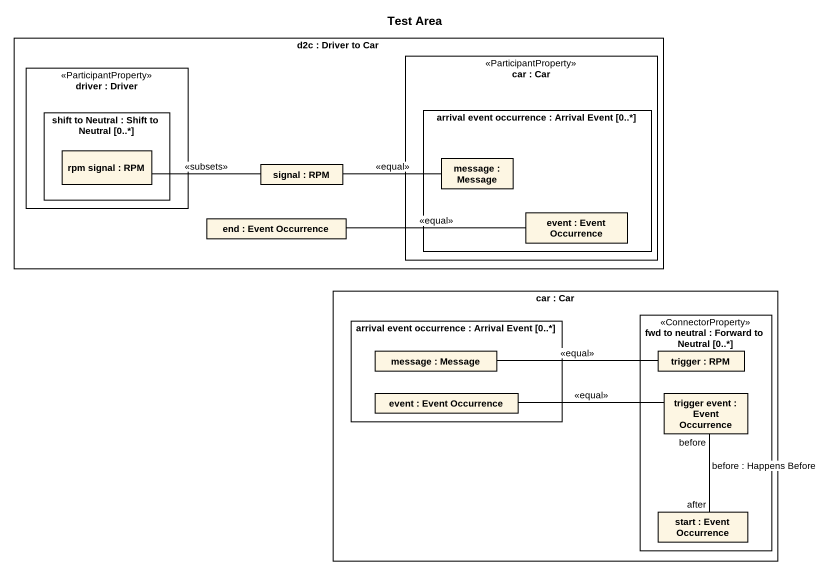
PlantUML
@startuml
title Test Area
rectangle "d2c : Driver to Car" as d2c {
  rectangle "car : Car" as car <<ParticipantProperty>> {
    rectangle "arrival event occurrence : Arrival Event [0..*]" as arrival_event_occurrence {
      rectangle "message : Message" as message
      rectangle "event : Event Occurrence" as event
    }
  }
  rectangle "driver : Driver" as driver <<ParticipantProperty>> {
    rectangle "shift to Neutral : Shift to Neutral [0..*]" as shift_to_Neutral {
      rectangle "rpm signal : RPM" as rpm_signal
    }
  }
  rectangle "signal : RPM" as signal
  rectangle "end : Event Occurrence" as end_
}
rectangle "car : Car" as car_2 {
  rectangle "arrival event occurrence : Arrival Event [0..*]" as arrival_event_occurrence_2 {
    rectangle "message : Message" as message_2
    rectangle "event : Event Occurrence" as event_2
  }
  rectangle "fwd to neutral : Forward to Neutral [0..*]" as fwd_to_neutral <<ConnectorProperty>> {
    rectangle "trigger : RPM" as trigger
    rectangle "trigger event : Event Occurrence" as trigger_event
    rectangle "start : Event Occurrence" as start_
  }
}
signal -left- rpm_signal : <<subsets>>
signal -right- message : <<equal>>
end_ -right- event : <<equal>>
message_2 -right- trigger : <<equal>>
event_2 -right- trigger_event : <<equal>>
trigger_event "before" -- "after" start_ : before : Happens Before
@enduml
